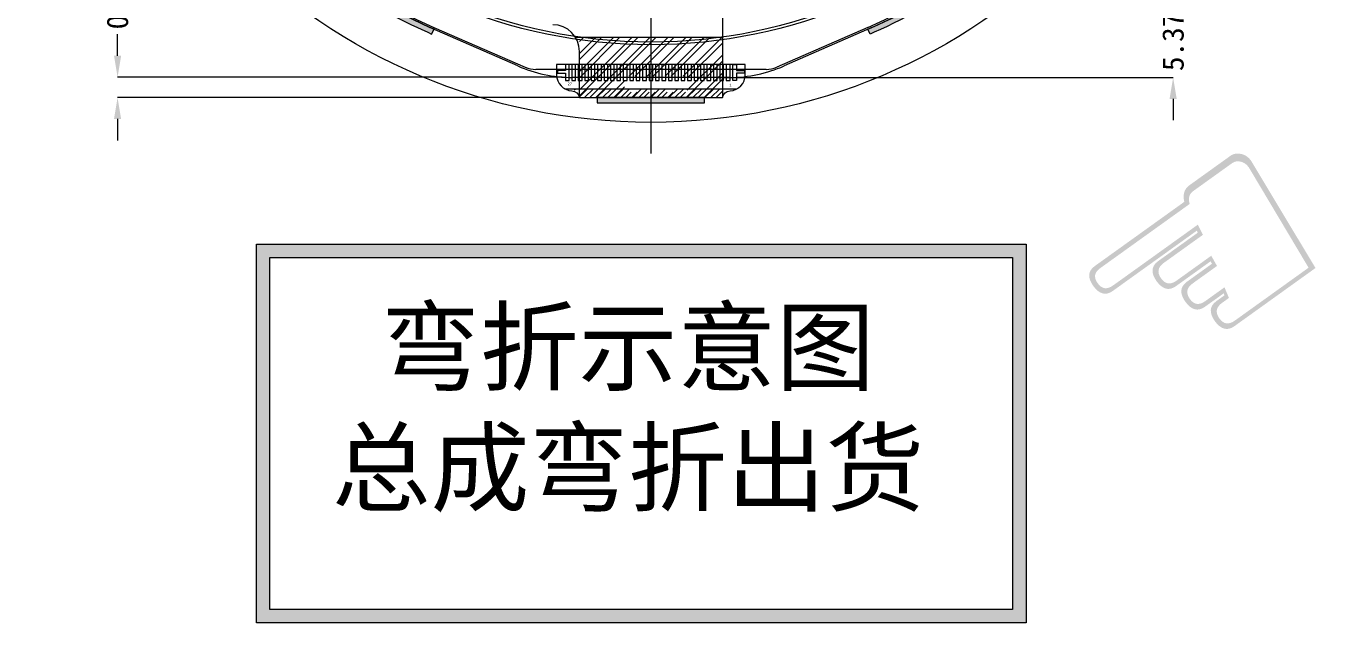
# Model space of a CAD drawing. Header units: millimetres. Extents: x -19 to 3409, y 490 to 920.
# Drawn here: x 3322.97 to 3371.61, y 727.01 to 749.27 of the extents above; entities that cross this region are included whole.
import ezdxf
from ezdxf.lldxf.tags import DXFTag

# ---------------------------------------------------------------- set-up
doc = ezdxf.new("R2010")
doc.units = ezdxf.units.MM
doc.layers.get('0').update_dxf_attribs({"lineweight": 5})
doc.layers.get('Defpoints').update_dxf_attribs({"lineweight": 5})
for name, color, linetype, lineweight in [('DIM', 3, 'Continuous', 5), ('Encap', 210, 'Continuous', 5), ('FPC', 50, 'Continuous', 5), ('ITO', 2, 'Continuous', 5), ('TAPE-Foam', 32, 'Continuous', 5), ('TFPC', 50, 'Continuous', 5), ('图框', 7, 'Continuous', 5)]:
    doc.layers.add(name, color=color, linetype=linetype, lineweight=lineweight)
doc.styles.add('C-E02$0$HZ', font='')
doc.styles.add('RD', font='ROMAND.shx', dxfattribs={"width": 0.8})
doc.styles.get("Standard").update_dxf_attribs({"font": 'txt', "bigfont": 'gbcbig.shx'})
doc.styles.add('汉字', font='')
doc.styles.get('C-E02$0$HZ').set_extended_font_data('SimSun')
doc.styles.get('汉字').set_extended_font_data('SimSun')
tags = doc.linetypes.add('CENTER', pattern=[0.6, 0.375, -0.075, 0.075, -0.075]).pattern_tags.tags
tags[10:11] = [DXFTag(74, 4), DXFTag(75, 0), DXFTag(340, '0'), DXFTag(46, 1.0), DXFTag(50, 0.0), DXFTag(44, 0.0), DXFTag(45, 0.0)]
tags[8:9] = [DXFTag(74, 4), DXFTag(75, 0), DXFTag(340, '0'), DXFTag(46, 1.0), DXFTag(50, 0.0), DXFTag(44, 0.0), DXFTag(45, 0.0)]
tags[6:7] = [DXFTag(74, 4), DXFTag(75, 0), DXFTag(340, '0'), DXFTag(46, 1.0), DXFTag(50, 0.0), DXFTag(44, 0.0), DXFTag(45, 0.0)]
tags[4:5] = [DXFTag(74, 4), DXFTag(75, 0), DXFTag(340, '0'), DXFTag(46, 1.0), DXFTag(50, 0.0), DXFTag(44, 0.0), DXFTag(45, 0.0)]
doc.dimstyles.new('DIM', dxfattribs={"dimtxt": 0.8, "dimasz": 0.8, "dimexe": 0, "dimexo": 0.5, "dimgap": 0.11, "dimtad": 0, "dimzin": 1, "dimdsep": 46, "dimtxsty": '汉字', "dimcen": 0, "dimclrd": 256, "dimclre": 256, "dimclrt": 256, "dimadec": 0, "dimazin": 0, "dimtm": 1e-09, "dimtfac": 1, "dimtofl": 0, "dimtmove": 0, "dimatfit": 3, "dimfxl": 0, "dimlwd": 5, "dimlwe": 5, "dimarcsym": 0})

# ---------------------------------------------------------------- blocks, each defined once
blk = doc.blocks.new('R151ASM-001-PNL-V01-C')
at = {"layer": 'Encap', "lineweight": 5}
for p, q in [((1278.901680540594, -134.0899492295754), (1278.901680540594, -143.0374342387005)), ((1283.307244968555, -138.563691734138), (1274.496116112635, -138.563691734138))]:
    blk.add_line(p, q, dxfattribs=at)
at = {"layer": 'Encap', "color": 1, "linetype": 'CENTER', "lineweight": 5}
blk.add_circle((1278.901681034914, -138.563691734138), 19.1526, dxfattribs=at)
at = {"layer": 'ITO', "lineweight": 5}
for p, q in [((1275.956667081426, -118.0910928287095), (1281.846693999763, -118.0910906395666)), ((1270.656443550914, -119.9560485305394), (1273.936625407059, -118.5173179525198)), ((1283.866735990959, -118.5173142618015), (1287.146904725057, -119.9560424183458)), ((1285.085914592146, -158.4062917341381), (1272.717446344687, -158.4062917341381)), ((1282.566613553663, -159.0262917341381), (1275.236747527526, -159.0262917341381))]:
    blk.add_line(p, q, dxfattribs=at)
for centre, radius, start, end in [((1275.95667079812, -123.091092828709), 5.000000000000869, 90.000042590194, 113.8290457779518), ((1281.846693999763, -123.0910906395665), 4.999999999999829, 66.17099681221539, 90), ((1278.901681034914, -138.5636917341381), 20.35259999999999, 113.898623072159, 235.9029104155818), ((1278.901681034915, -138.563691734138), 20.35259999999944, 304.0970874401954, 66.10141940124716), ((1261.886106614589, -163.6983402080352), 10, 53.73316769356654, 55.90291041558183), ((1281.773682185737, -136.5918126737857), 23.61962963899451, 233.7331676935665, 249.5096119977411), ((1276.029666694475, -136.5917859352466), 23.61965895676595, 290.4903930216576, 306.2668215394406), ((1295.917254514605, -163.6983408448223), 10, 124.0970874401955, 126.2668215394406), ((1275.236747527526, -154.0262917341387), 4.999999999999233, 249.743440126733, 270.000000000026), ((1282.566613553663, -154.0262917341382), 4.999999999999916, 270, 290.2565598732685)]:
    blk.add_arc(centre, radius, start, end, dxfattribs=at)
blk = doc.blocks.new('*D139')
at = {"layer": 'Defpoints', "color": 0, "lineweight": 5, "transparency": 16777216}
for p in [(3326.38618919997, 747.3666075826088), (3343.475297653252, 747.3666075826089), (3344.131995893755, 746.6066063232046)]:
    blk.add_point(p, dxfattribs=at)
at = {"layer": 'DIM', "lineweight": 5, "transparency": 16777216}
for p, q in [((3326.38618919997, 748.1666075826088), (3326.38618919997, 748.9666075826088)), ((3342.975297653252, 747.3666075826089), (3326.38618919997, 747.3666075826088)), ((3343.631995893755, 746.6066063232046), (3326.38618919997, 746.6066063232045)), ((3326.38618919997, 745.8066063232045), (3326.38618919997, 745.0066063232044))]:
    blk.add_line(p, q, dxfattribs=at)
for points in [[(3326.252855866636, 748.1666075826088), (3326.519522533303, 748.1666075826088), (3326.38618919997, 747.3666075826088)], [(3326.252855866636, 745.8066063232045), (3326.519522533303, 745.8066063232045), (3326.38618919997, 746.6066063232045)]]:
    blk.add_solid(points, dxfattribs=at)
at = {"layer": 'DIM', "lineweight": 5, "transparency": 16777216, "insert": (3326.386189199969, 751.3246522753452), "char_height": 0.8, "attachment_point": 5, "rotation": 90, "style": '汉字'}
blk.add_mtext('0.75 MAX', dxfattribs=at)
blk = doc.blocks.new('*D143')
at = {"layer": 'Defpoints', "color": 0, "lineweight": 5, "transparency": 16777216}
for p in [(3371.447710870396, 752.7280088878208), (3348.215779122479, 747.3566083007914), (3365.764348452797, 747.3566083007914)]:
    blk.add_point(p, dxfattribs=at)
at = {"layer": 'DIM', "lineweight": 5, "transparency": 16777216}
for p, q in [((3365.764348452797, 753.5280088878208), (3365.764348452797, 754.3280088878208)), ((3370.947710870396, 752.7280088878208), (3365.764348452797, 752.7280088878208)), ((3348.715779122479, 747.3566083007914), (3365.764348452797, 747.3566083007914)), ((3365.764348452797, 746.5566083007915), (3365.764348452797, 745.7566083007914))]:
    blk.add_line(p, q, dxfattribs=at)
for points in [[(3365.631015119463, 753.5280088878208), (3365.89768178613, 753.5280088878208), (3365.764348452797, 752.7280088878208)], [(3365.631015119463, 746.5566083007915), (3365.89768178613, 746.5566083007915), (3365.764348452797, 747.3566083007914)]]:
    blk.add_solid(points, dxfattribs=at)
at = {"layer": 'DIM', "lineweight": 5, "transparency": 16777216, "insert": (3365.764348452796, 750.042308594305), "char_height": 0.8, "attachment_point": 5, "rotation": 90, "style": '汉字'}
blk.add_mtext('5.37±0.3', dxfattribs=at)
blk = doc.blocks.new('T3')
at = {"lineweight": 5}
h = blk.add_hatch(color=256, dxfattribs=at)
h.dxf.hatch_style = 1
edge = h.paths.add_edge_path()
edge.add_arc((2.872014340444574, -1.971905798901911), 23.81965895677754, 117.9623426367695, 126.2668215394562)
edge.add_arc((-17.01557347958641, 25.13464911054179), 9.799999999823006, 304.09708744015467, 306.2668215394215, ccw=False)
edge.add_arc((-2.307487534380925e-12, 2.597921877622866e-14), 20.55259999999882, 124.0970874401983, 246.1024712178218)
edge.add_line((-8.325902526572463, -18.79065496138981), (-8.183333646836218, -18.85318767789033))
edge.add_line((-8.183333646836218, -18.85318767789033), (-8.08929323371376, -18.67604260781854))
edge.add_line((-8.08929323371376, -18.67604260781854), (-8.245223690147213, -18.60764931579013))
edge.add_arc((-2.138733634637902e-12, -5.540012892879531e-14), 20.35259999999883, 124.0970874401985, 246.10141940122878, ccw=False)
edge.add_arc((-17.01557347958936, 25.13464911054162), 9.99999999982467, 304.09708744017, 306.2668215394364)
edge.add_arc((2.872014340444411, -1.971905798901918), 23.61965895677739, 117.96234263676911, 126.26682153945589, ccw=False)
edge.add_line((-8.2030346763745, 18.89029874686776), (-8.296812906086416, 19.06694993885958))
h.paths.add_polyline_path([(-1.99999950568008, 21.56259999999986), (-1.99999950568008, 21.36260000000004), (2.00000049431992, 21.36260000000004), (2.00000049431992, 21.56259999999986)])
edge = h.paths.add_edge_path()
edge.add_arc((17.01557442032597, 25.13464847389723), 10.00000000000054, 233.7331676935589, 235.9029104155806, ccw=False)
edge.add_arc((-2.872001150817578, -1.971879060341493), 23.61962963898251, 53.73316769356646, 62.03765309174332)
edge.add_line((8.203035674453986, 18.89029876465031), (8.29681390416954, 19.06694995664839))
edge.add_arc((-2.872001150862559, -1.971879060318493), 23.81962963899059, 53.733167693447, 62.03765312748618, ccw=False)
edge.add_arc((17.01557442033015, 25.13464847389668), 9.800000000002553, 233.7331676935358, 235.9029104155576)
edge.add_arc((3.723243935382925e-12, -5.173639294753229e-13), 20.55259999999827, -26.128888975245616, 55.902910415578674, ccw=False)
edge.add_line((18.45224021488957, -9.051198694763457), (19.78007606021401, -9.051198694770962))
edge.add_arc((-1.616484723854228e-12, -1.34754429836903e-11), 21.75259999999759, 334.8308760117934, 335.4115606426888, ccw=False)
edge.add_line((19.68732916040062, -9.251198694770324), (18.12853136550528, -9.251198694761692))
edge.add_arc((3.5456082514429e-12, -3.76143560743003e-13), 20.35259999999837, 332.9642548716508, 415.9029104155778)
edge = h.paths.add_edge_path()
edge.add_arc((-7.062794793455396e-12, -3.918643187716953e-12), 21.75260000000445, 320.4493122398357, 321.1292040769038, ccw=False)
edge.add_line((16.77259376115262, -13.85119869482094), (15.18399359445311, -13.85119869482981))
edge.add_arc((3.556266392479301e-12, -3.304023721284466e-13), 20.55259999999831, 293.8975708100345, 317.6281884216128, ccw=False)
edge.add_line((8.325916309976492, -18.7906488541314), (8.183334359795936, -18.85318715858978))
edge.add_line((8.183334359795936, -18.85318715858978), (8.089293940674452, -18.67604207721854))
edge.add_line((8.089293940674452, -18.67604207721854), (8.245237483995425, -18.60764320360112))
edge.add_arc((3.550937321961101e-12, -3.836930773104541e-13), 20.35259999999837, 293.8986230721289, 317.8761915343078)
edge.add_line((15.09546623838816, -13.65119869483022), (16.93577222787917, -13.65119869482009))
h.paths.add_polyline_path([(-1.999999501235379, -21.22260125940443), (-1.999999501235379, -21.42260125940425), (2.000000498764621, -21.42260125940425), (2.000000498764621, -21.22260125940443)])
at = {"color": 1, "linetype": 'CENTER'}
for points in [[(0, 23.31000000000006), (0, -23.31000000000017)], [(-23.30999999999995, 2.273736754432321e-13), (23.30999999999995, 2.273736754432321e-13)]]:
    blk.add_lwpolyline(points, dxfattribs=at)
at = {"lineweight": 5}
for points in [[(-1.99999950568008, 21.56259999999986), (-1.99999950568008, 21.36260000000004), (2.00000049431992, 21.36260000000004), (2.00000049431992, 21.56259999999986)], [(-1.999999501235379, -21.22260125940443), (-1.999999501235379, -21.42260125940425), (2.000000498764621, -21.42260125940425), (2.000000498764621, -21.22260125940443)]]:
    blk.add_lwpolyline(points, close=True, dxfattribs=at)
for points in [[(-8.296812906086416, 19.06694993885958, 0.03625099192828809), (-11.21841887774281, 17.23319364215786, -0.009467533837635518), (-11.52172385557515, 17.01937854787525, 0.5890766588428189), (-8.325902526572463, -18.79065496138981), (-8.183333646836218, -18.85318767789033), (-8.08929323371376, -18.67604260781854), (-8.245223690147213, -18.60764931579013, -0.5890704768647184), (-11.40960447549105, 16.85376078128718, 0.00946753383763371), (-11.10010960015188, 17.07193944892265, -0.03625099192828864), (-8.2030346763745, 18.89029874686776)], [(11.40960510622335, 16.85376035429613, -0.009467571464873686), (11.10010902564272, 17.07193992376869, 0.03625102030745552), (8.203035674453986, 18.89029876465031), (8.29681390416954, 19.06694995664839, -0.03625102046414035), (11.21841833353619, 17.23319409477142, 0.009467571464874132), (11.5217244925052, 17.01937811668813, -0.3740428346784626), (18.45224021488957, -9.051198694763457), (19.78007606021401, -9.051198694770962, -0.002533720103131705), (19.68732916040062, -9.251198694770324), (18.12853136550528, -9.251198694761692, 0.3785600534347826)], [(16.93577222787917, -13.65119869482009, -0.002966596481225181), (16.77259376115262, -13.85119869482094), (15.18399359445311, -13.85119869482981, -0.103915994554078), (8.325916309976492, -18.7906488541314), (8.183334359795936, -18.85318715858978), (8.089293940674452, -18.67604207721854), (8.245237483995425, -18.60764320360112, 0.1050052790085872), (15.09546623838816, -13.65119869483022)]]:
    blk.add_lwpolyline(points, format="xyb", close=True, dxfattribs=at)
at = {"color": 6, "linetype": 'Continuous'}
for centre, radius in [((0, -5.684341886080801e-14), 22.15), ((-4.943199201079551e-07, 1.70530256582424e-13), 19.2526)]:
    blk.add_circle(centre, radius, dxfattribs=at)
at = {"lineweight": 5, "style": 'RD', "width": 0.8}
blk.add_text('OY82', height=0.7751773559873619, rotation=325.85742080629, dxfattribs=at).set_placement((11.63234198401857, 17.28550495997811))
blk = doc.blocks.new('SZ')
at = {"layer": 'FPC', "color": 1, "insert": (10.22083466258053, 1.208142507223312), "char_height": 13.2, "width": 13.2336, "attachment_point": 1, "rotation": 223.7140064875501, "style": 'C-E02$0$HZ'}
blk.add_mtext('{\\fWingdings|b0|i0|c2|p2;E}', dxfattribs=at)

msp = doc.modelspace()

# ---------------------------------------------------------------- hatches: boundary and pattern name
at = {"layer": 'DIM', "lineweight": 5}
h = msp.add_hatch(color=6, dxfattribs=at)
h.dxf.hatch_style = 1
h.paths.add_polyline_path([(3331.572458068853, 727.0100984846689), (3360.277214877715, 727.0100984846689), (3360.277214877715, 741.1411141839247), (3331.572458068853, 741.1411141839247)])
h.paths.add_polyline_path([(3332.072458068853, 740.6411141839247), (3359.777214877715, 740.6411141839247), (3359.777214877715, 727.5100984846689), (3332.072458068853, 727.5100984846689)], flags=16)
h.paths.add_polyline_path([(3333.451803002577, 729.3138631403622), (3357.972469098999, 729.3138631403622), (3357.972469098999, 739.4786383918574), (3333.451803002577, 739.4786383918574)], flags=8)
at = {"layer": 'TFPC', "lineweight": 5}
h = msp.add_hatch(dxfattribs=at)
h.set_pattern_fill('ANSI32', color=252, scale=0.05, angle=180)
h.set_pattern_definition([(225, (5805.612016014807, 1493.213202268278), (0.3367596045400933, -0.3367596045400934), []), (225, (5805.387509514806, 1493.213202268278), (0.3367596045400933, -0.3367596045400934), [])])
h.paths.add_polyline_path([(3347.639946426626, 747.4005619191452), (3345.296091678023, 747.4005619191452), (3345.296091678023, 746.8047518632791), (3347.639946426626, 746.8047518632791)], flags=16)
edge = h.paths.add_edge_path()
edge.add_line((3343.60861596756, 746.6066063232043), (3348.958279644142, 746.6066063232042))
edge.add_arc((3349.461725288021, 746.7387345383531), 0.5204953233010106, 189.2024939469675, 194.705507263072, ccw=False)
edge.add_line((3348.947929101329, 746.6554947634893), (3348.947928787768, 748.8565946856692))
edge.add_line((3348.947928787768, 748.8565946856692), (3343.6189662131, 748.856594685669))
edge.add_line((3343.6189662131, 748.856594685669), (3343.618966526662, 746.6554948173383))
edge.add_arc((3343.105170942073, 746.7387344869213), 0.5204947121104164, 345.2944809328723, 350.79750689349567, ccw=False)
h = msp.add_hatch(dxfattribs=at)
h.set_pattern_fill('ANSI32', color=3, scale=0.05)
h.set_pattern_definition([(45, (765.004624609373, 0), (-0.3367596045400933, 0.3367596045400933), []), (45, (765.2291311093732, 0), (-0.3367596045400933, 0.3367596045400933), [])])
edge = h.paths.add_edge_path()
edge.add_line((3343.608629567537, 746.6066063232043), (3348.958298691785, 746.6066063232043))
edge.add_arc((3349.461741611835, 746.4744677299232), 0.5204953233045947, 117.39136443381051, 165.2933116268272, ccw=False)
edge.add_line((3349.222279426634, 746.9366075826096), (3343.344648221852, 746.9366075826098))
edge.add_arc((3343.105187265885, 746.4744677813576), 0.5204947121099311, 14.706700178514325, 62.608753103946526, ccw=False)

# ---------------------------------------------------------------- linework, layer by layer
for points in [[(3343.093464632134, 747.6166075826101), (3342.793464632134, 747.6166075826101), (3342.793464632134, 747.5166075826147), (3343.093464632134, 747.5166075826147), (3343.093464632134, 747.2366075826101), (3343.233464632134, 747.2366075826101), (3343.233464632134, 747.83660758261), (3343.093464632134, 747.83660758261)], [(3343.473464632134, 747.2366075826101), (3343.473464632134, 747.83660758261), (3343.333464632135, 747.83660758261), (3343.333464632135, 747.2366075826101)], [(3343.713464632134, 747.2366075826101), (3343.713464632134, 747.83660758261), (3343.573464632134, 747.83660758261), (3343.573464632134, 747.2366075826101)], [(3343.953464632134, 747.2366075826101), (3343.953464632134, 747.83660758261), (3343.813464632135, 747.83660758261), (3343.813464632135, 747.2366075826101)], [(3344.193464632134, 747.2366075826101), (3344.193464632134, 747.83660758261), (3344.053464632134, 747.83660758261), (3344.053464632134, 747.2366075826101)], [(3344.433464632134, 747.2366075826101), (3344.433464632134, 747.83660758261), (3344.293464632135, 747.83660758261), (3344.293464632135, 747.2366075826101)], [(3344.673464632134, 747.2366075826101), (3344.673464632134, 747.83660758261), (3344.533464632134, 747.83660758261), (3344.533464632134, 747.2366075826101)], [(3344.913464632134, 747.2366075826101), (3344.913464632134, 747.83660758261), (3344.773464632135, 747.83660758261), (3344.773464632135, 747.2366075826101)], [(3345.153464632134, 747.2366075826101), (3345.153464632134, 747.83660758261), (3345.013464632134, 747.83660758261), (3345.013464632134, 747.2366075826101)], [(3345.393464632135, 747.2366075826101), (3345.393464632135, 747.83660758261), (3345.253464632135, 747.83660758261), (3345.253464632135, 747.2366075826101)], [(3345.633464632134, 747.2366075826101), (3345.633464632134, 747.83660758261), (3345.493464632134, 747.83660758261), (3345.493464632134, 747.2366075826101)], [(3345.873464632135, 747.2366075826101), (3345.873464632135, 747.83660758261), (3345.733464632134, 747.83660758261), (3345.733464632134, 747.2366075826101)], [(3346.113464632134, 747.2366075826101), (3346.113464632134, 747.83660758261), (3345.973464632134, 747.83660758261), (3345.973464632134, 747.2366075826101)], [(3346.353464632135, 747.2366075826101), (3346.353464632135, 747.83660758261), (3346.213464632134, 747.83660758261), (3346.213464632134, 747.2366075826101)], [(3346.593464632134, 747.2366075826101), (3346.593464632134, 747.83660758261), (3346.453464632134, 747.83660758261), (3346.453464632134, 747.2366075826101)], [(3346.833464632135, 747.2366075826101), (3346.833464632135, 747.83660758261), (3346.693464632134, 747.83660758261), (3346.693464632134, 747.2366075826101)], [(3347.073464632134, 747.2366075826101), (3347.073464632134, 747.83660758261), (3346.933464632134, 747.83660758261), (3346.933464632134, 747.2366075826101)], [(3347.313464632135, 747.2366075826101), (3347.313464632135, 747.83660758261), (3347.173464632134, 747.83660758261), (3347.173464632134, 747.2366075826101)], [(3347.553464632134, 747.2366075826101), (3347.553464632134, 747.83660758261), (3347.413464632134, 747.83660758261), (3347.413464632134, 747.2366075826101)], [(3347.793464632135, 747.2366075826101), (3347.793464632135, 747.83660758261), (3347.653464632134, 747.83660758261), (3347.653464632134, 747.2366075826101)], [(3348.033464632134, 747.2366075826101), (3348.033464632134, 747.83660758261), (3347.893464632135, 747.83660758261), (3347.893464632135, 747.2366075826101)], [(3348.273464632135, 747.2366075826101), (3348.273464632135, 747.83660758261), (3348.133464632134, 747.83660758261), (3348.133464632134, 747.2366075826101)], [(3348.513464632134, 747.2366075826101), (3348.513464632134, 747.83660758261), (3348.373464632135, 747.83660758261), (3348.373464632135, 747.2366075826101)], [(3348.753464632135, 747.2366075826101), (3348.753464632135, 747.83660758261), (3348.613464632134, 747.83660758261), (3348.613464632134, 747.2366075826101)], [(3348.993464632134, 747.2366075826101), (3348.993464632134, 747.83660758261), (3348.853464632135, 747.83660758261), (3348.853464632135, 747.2366075826101)], [(3349.233464632134, 747.2366075826101), (3349.233464632134, 747.83660758261), (3349.093464632134, 747.83660758261), (3349.093464632134, 747.2366075826101)], [(3349.473464630495, 747.6166075826101), (3349.773464630495, 747.6166075826101), (3349.773464630495, 747.5166075826097), (3349.473464632134, 747.5166075826097), (3349.473464630495, 747.2366075826101), (3349.333464630495, 747.2366075826101), (3349.333464630495, 747.83660758261), (3349.473464630495, 747.83660758261)]]:
    msp.add_lwpolyline(points, close=True)
at = {"layer": 'DIM', "color": 6, "lineweight": 5}
for points in [[(3331.572458068853, 741.1411141839247), (3360.277214877715, 741.1411141839247), (3360.277214877715, 727.0100984846689), (3331.572458068853, 727.0100984846689)], [(3332.072458068853, 740.6411141839247), (3359.777214877715, 740.6411141839247), (3359.777214877715, 727.5100984846689), (3332.072458068853, 727.5100984846689)]]:
    msp.add_lwpolyline(points, close=True, dxfattribs=at)
at = {"layer": 'TAPE-Foam', "lineweight": 5}
for p, q in [((3338.188239671258, 749.2215614194511), (3341.590679404382, 747.7397800571697)), ((3354.378688816587, 749.2215582668152), (3350.976252345792, 747.7397799016713)), ((3350.576969233869, 747.6566075826089), (3341.989962873358, 747.6566075826089))]:
    msp.add_line(p, q, dxfattribs=at)
for centre, radius, start, end in [((3346.433464137807, 767.8292075826089), 20.35259999999944, 125.0296473587641, 246.1014194012276), ((3346.133465126449, 767.8292075826089), 20.35259999999944, 293.8985805987289, 54.97035264073325), ((3341.989962873358, 748.6566075826089), 1, 246.4666076955012, 270), ((3350.576969233869, 748.6566075826089), 1, 270, 293.5333699910411)]:
    msp.add_arc(centre, radius, start, end, dxfattribs=at)
at = {"layer": 'TFPC', "color": 252, "lineweight": 5}
msp.add_line((3343.463962106247, 748.856594685669), (3348.947929101331, 748.8565946856692), dxfattribs=at)
at = {"layer": 'TFPC', "color": 3, "lineweight": 5}
msp.add_line((3343.064132274837, 746.9366075826097), (3349.502797088669, 746.9366075826096), dxfattribs=at)
at = {"layer": 'TFPC', "lineweight": 5}
for points in [[(3348.947938612278, 755.0218362743517), (3348.947944831294, 746.6555096948887, 0.04095837106222026), (3348.951957604497, 746.6066063232043, 0.04095837106222026)], [(3343.614970220437, 746.6066063232043, 0.04095496909114524), (3343.618982256628, 746.6555056798137), (3343.618981017982, 748.3218323131291, 0.4142135623729286), (3342.618980274643, 749.3218315697892)]]:
    msp.add_lwpolyline(points, format="xyb", dxfattribs=at)
msp.add_lwpolyline([(3343.614970866362, 746.6066063232043), (3348.951957418142, 746.6066063232043, -0.3530693047069924), (3349.233118449446, 746.8573408282401, 0.3998049658368462), (3349.803464498054, 747.4566075826106), (3349.803464498054, 747.8366075826096), (3342.763464865784, 747.8366075826107), (3342.763464865784, 747.4566075826116, 0.3998046148094543), (3343.333810188908, 746.8573408639132, -0.3530690154632062)], format="xyb", close=True, dxfattribs=at)

# ---------------------------------------------------------------- block references
at = {"lineweight": 5}
msp.add_blockref('T3', (3346.283464137808, 767.8292075826085), dxfattribs=at)
at = {"layer": 'FPC', "linetype": 'ByBlock', "lineweight": 0, "xscale": 0.6230710225154203, "yscale": 0.6230710225167968, "zscale": 0.6230710225165675, "rotation": 171.9404622025935}
msp.add_blockref('SZ', (3366.849107782827, 741.1546164311519), dxfattribs=at)
at = {"layer": 'ITO', "lineweight": 5, "rotation": 180}
msp.add_blockref('R151ASM-001-PNL-V01-C', (4625.185144678402, 629.2655158484706), dxfattribs=at)

# ---------------------------------------------------------------- texts
at = {"layer": 'TFPC', "color": 1, "lineweight": 5, "style": '汉字'}
for s, p in [('27', (3343.180994996135, 747.0663152439521)), ('1', (3349.208390925559, 747.021990528428))]:
    msp.add_text(s, height=0.1, dxfattribs=at).set_placement(p)
at = {"layer": 'TFPC', "lineweight": 5, "style": '汉字'}
msp.add_text('1', height=0.1, dxfattribs=at).set_placement((3349.208390925559, 747.021990528428))
at = {"layer": '图框', "color": 1, "lineweight": 5, "insert": (3334.383301699258, 738.6527346891327), "char_height": 2.70021484543804, "width": 68.68050547420609, "attachment_point": 1}
msp.add_mtext('{\\fSimSun|b0|i0|c134|p2; 弯折示意图\\P总成弯折出货}', dxfattribs=at)

# ---------------------------------------------------------------- dimensions: what is measured, and where the dimension line sits
at = {"layer": 'DIM', "lineweight": 5}
dim = msp.add_linear_dim(base=(3365.764348452797, 747.3566083007914), p1=(3371.447710870394, 752.7280088878206), p2=(3348.215779122478, 747.3566083007912), angle=90, dimstyle='DIM', override={"dimtol": 1, "dimtp": 0.3, "dimtm": 0.3, "dimfxl": 0.8, "dimarcsym": 1}, dxfattribs=at)
dim.commit()
dim.dimension.update_dxf_attribs({"geometry": '*D143', "text_midpoint": (3365.764348452796, 750.042308594305)})
dim = msp.add_linear_dim(base=(3326.38618919997, 747.3666075826088), p1=(3344.131995893753, 746.6066063232043), p2=(3343.47529765325, 747.3666075826087), angle=270, text='0.75 MAX', dimstyle='DIM', override={"dimtol": 1, "dimtp": 0.3, "dimtm": 0.3, "dimfxl": 0.8, "dimarcsym": 1}, dxfattribs=at)
dim.commit()
dim.dimension.update_dxf_attribs({"geometry": '*D139', "text_midpoint": (3326.386189199969, 751.3246522753452)})

doc.saveas('drawing.dxf')
